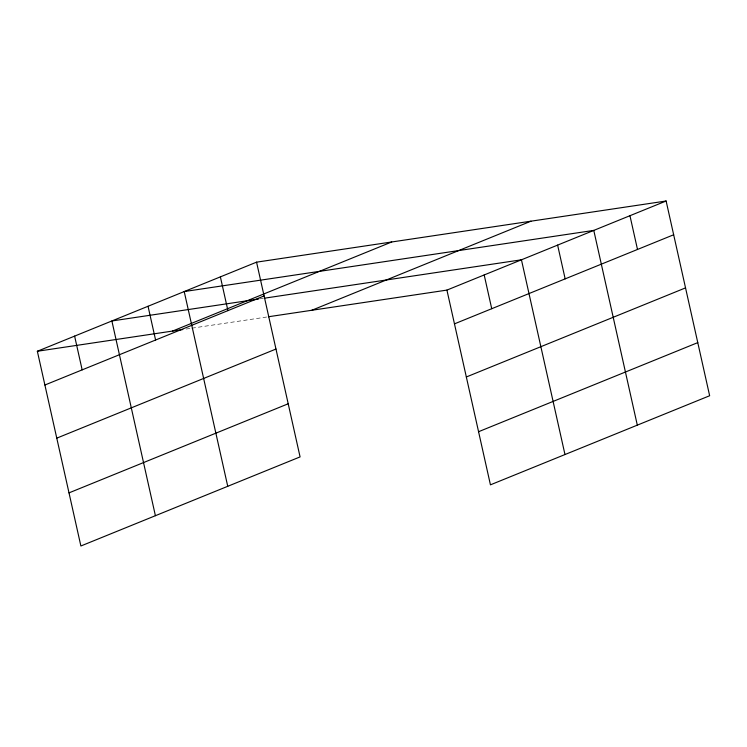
<?xml version="1.0" encoding="UTF-8"?>
<svg xmlns="http://www.w3.org/2000/svg" width="747" height="747" viewBox="0 0 747 747"><rect width="100%" height="100%" fill="white"/><g stroke="black" fill="none" stroke-linecap="round" stroke-linejoin="round"><path stroke-width="0.56" stroke-dasharray="3.73 2.8" d="M259.592 298.912L263.019 298.398M186.208 329.035L190.774 328.353M191.914 328.176L267.249 316.933"/><path stroke-width="1.12" d="M256.557 262.16L300.079 456.903L80.881 545.992L37.35 351.258L256.557 262.16L666.119 201.008L709.65 395.742L490.443 484.84L446.921 290.097L666.119 201.008M172.51 331.08L391.708 241.981M44.895 385.013L264.102 295.924M311.76 310.285L530.968 221.187M56.772 438.144L275.97 349.045M454.465 323.862L673.663 234.763M69.004 492.871L288.211 403.772M466.333 376.983L685.541 287.884M478.575 431.71L697.773 342.621M258.453 299.08L111.882 320.967L155.404 515.701M264.158 298.23L521.443 259.807L564.975 454.54M37.35 351.258L182.782 329.539M268.388 316.756L446.921 290.097M629.954 215.706L637.499 249.461M637.312 425.146L593.781 230.403L184.22 291.563L227.742 486.297M557.617 245.109L565.162 278.864M484.187 274.952L491.731 308.716M220.384 276.866L227.928 310.621M148.046 306.27L155.591 340.025M74.616 336.113L82.161 369.868"/></g></svg>
